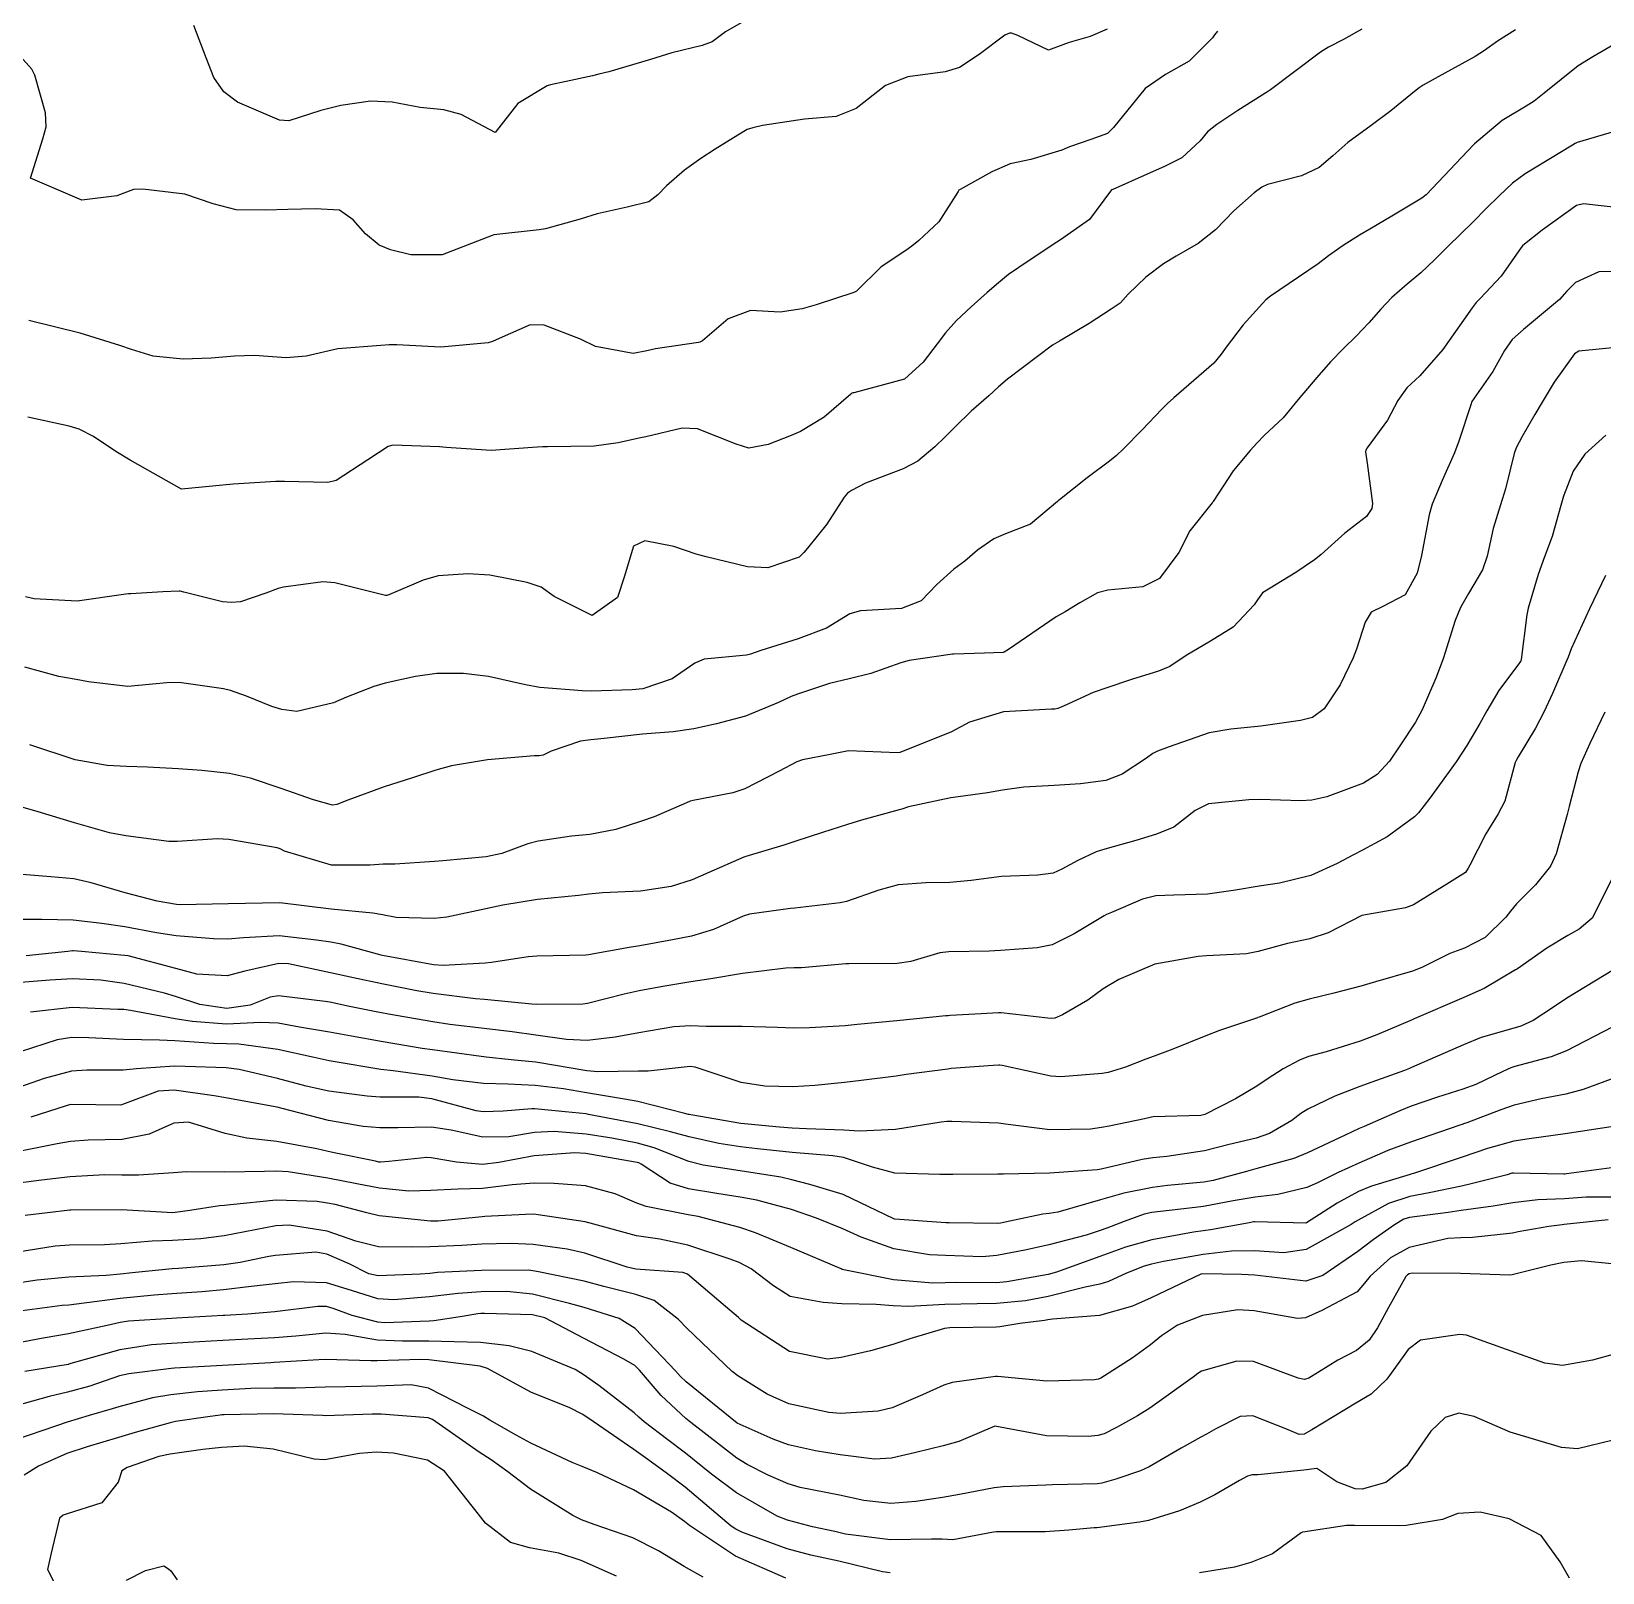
# Model space of a CAD drawing. Header units: metres. Extents: x 298520 to 308411, y 7433745 to 7450750.
# Drawn here: x 299936.4 to 299997.4, y 7449226.3 to 7449286.1 of the extents above; entities that cross this region are included whole.
import ezdxf

# ---------------------------------------------------------------- set-up
doc = ezdxf.new("R2010")
doc.units = ezdxf.units.M
doc.header["$LTSCALE"] = 10
doc.layers.add('Curvas de Nivel 1m', color=11, linetype='Continuous')
doc.layers.add('Curvas de Nivel 5m', color=15, linetype='Continuous')

msp = doc.modelspace()

# ---------------------------------------------------------------- linework, layer by layer
at = {"layer": 'Curvas de Nivel 1m', "flags": 128}
for points, elevation in [([(299978.166, 7449286.194), (299977.513, 7449285.909), (299976.696, 7449285.672), (299976.449, 7449285.573), (299975.897, 7449285.378), (299974.704, 7449285.946), (299974.454, 7449286.032), (299974.379, 7449286.026), (299974.193, 7449285.953), (299973.202, 7449285.206), (299972.44, 7449284.697), (299971.883, 7449284.531), (299970.436, 7449284.337), (299969.562, 7449284.003), (299968.424, 7449283.104), (299967.653, 7449282.796), (299966.419, 7449282.694), (299964.799, 7449282.447), (299964.416, 7449282.359), (299964.201, 7449282.286), (299963.83, 7449282.076), (299962.957, 7449281.532), (299962.399, 7449281.164), (299961.771, 7449280.717), (299961.068, 7449280.103), (299960.735, 7449279.751), (299960.377, 7449279.487), (299959.535, 7449279.283), (299958.372, 7449279.015), (299957.71, 7449278.806), (299956.366, 7449278.441), (299956.13, 7449278.398), (299954.363, 7449278.2), (299954.299, 7449278.181), (299952.355, 7449277.422), (299951.148, 7449277.429), (299950.357, 7449277.621), (299949.919, 7449277.797), (299949.391, 7449278.245), (299948.902, 7449278.786), (299948.372, 7449279.157), (299947.433, 7449279.209), (299946.372, 7449279.187), (299945.505, 7449279.155), (299944.372, 7449279.174), (299943.471, 7449279.411), (299942.377, 7449279.78), (299940.744, 7449279.982), (299940.379, 7449279.958), (299939.734, 7449279.718), (299938.375, 7449279.548), (299936.383, 7449280.4), (299936.865, 7449281.936), (299936.998, 7449282.391), (299936.964, 7449282.937), (299936.553, 7449284.398), (299936.436, 7449284.631), (299934.815, 7449286.416)], 719), ([(299994.016, 7449286.158), (299993.324, 7449285.721), (299992.815, 7449285.361), (299992.447, 7449285.131), (299991.019, 7449284.332), (299990.435, 7449284.013), (299990.282, 7449283.914), (299990.092, 7449283.763), (299989.183, 7449283.011), (299988.42, 7449282.451), (299987.512, 7449281.789), (299986.927, 7449281.273), (299986.398, 7449280.818), (299985.708, 7449280.496), (299984.388, 7449280.16), (299984.169, 7449280.05), (299983.874, 7449279.835), (299983.079, 7449279.14), (299982.368, 7449278.395), (299981.706, 7449277.86), (299980.849, 7449277.379), (299980.351, 7449277.079), (299979.673, 7449276.557), (299978.987, 7449275.893), (299978.67, 7449275.556), (299978.327, 7449275.316), (299977.467, 7449274.763), (299976.315, 7449274.079), (299976.044, 7449273.924), (299974.299, 7449272.602), (299973.953, 7449272.297), (299973.57, 7449271.957), (299972.893, 7449271.354), (299972.275, 7449270.744), (299971.888, 7449270.355), (299971.486, 7449269.978), (299970.822, 7449269.42), (299970.254, 7449269.124), (299968.794, 7449268.557), (299968.245, 7449268.277), (299968.091, 7449268.175), (299967.96, 7449268.023), (299967.292, 7449266.97), (299966.544, 7449266.037), (299966.396, 7449265.863), (299966.218, 7449265.693), (299964.995, 7449265.275), (299964.212, 7449265.314), (299962.6, 7449265.703), (299962.219, 7449265.802), (299961.351, 7449266.099), (299960.225, 7449266.326), (299959.782, 7449266.117), (299959.42, 7449264.906), (299959.165, 7449264.125), (299958.186, 7449263.428), (299956.709, 7449264.155), (299956.198, 7449264.523), (299955.662, 7449264.707), (299954.205, 7449264.983), (299953.368, 7449265.036), (299952.204, 7449264.962), (299951.62, 7449264.797), (299950.289, 7449264.229), (299950.218, 7449264.204), (299950.193, 7449264.199), (299950.164, 7449264.202), (299950.061, 7449264.232), (299948.199, 7449264.696), (299947.73, 7449264.735), (299946.197, 7449264.526), (299946.002, 7449264.476), (299945.517, 7449264.287), (299944.531, 7449263.956), (299944.189, 7449263.922), (299943.839, 7449263.955), (299942.336, 7449264.328), (299942.193, 7449264.365), (299942.154, 7449264.37), (299941.525, 7449264.337), (299940.276, 7449264.265), (299940.192, 7449264.264), (299940.089, 7449264.249), (299938.189, 7449263.978), (299936.522, 7449264.064), (299936.19, 7449264.154)], 716), ([(299988.049, 7449286.194), (299987.339, 7449285.791), (299986.757, 7449285.49), (299986.448, 7449285.301), (299984.51, 7449283.829), (299984.432, 7449283.776), (299983.237, 7449283.03), (299982.419, 7449282.491), (299982.067, 7449282.203), (299981.781, 7449281.856), (299981.069, 7449281.198), (299980.398, 7449280.852), (299979.715, 7449280.564), (299978.384, 7449279.967), (299978.34, 7449279.944), (299978.303, 7449279.901), (299977.479, 7449278.802), (299976.364, 7449278.005), (299976.219, 7449277.922), (299975.109, 7449277.182), (299974.344, 7449276.662), (299973.948, 7449276.345), (299973.512, 7449275.958), (299972.887, 7449275.405), (299972.322, 7449274.877), (299971.889, 7449274.403), (299971.57, 7449273.977), (299971.03, 7449273.259), (299970.299, 7449272.595), (299968.338, 7449272.064), (299968.293, 7449272.062), (299968.263, 7449272.051), (299968.218, 7449272.021), (299967.186, 7449271.125), (299966.271, 7449270.571), (299965.899, 7449270.415), (299965.014, 7449270.059), (299964.261, 7449269.925), (299963.766, 7449270.075), (299962.272, 7449270.675), (299961.674, 7449270.694), (299960.267, 7449270.365), (299960.061, 7449270.318), (299959.19, 7449270.126), (299958.261, 7449269.996), (299956.449, 7449269.97), (299956.261, 7449269.975), (299956.051, 7449269.953), (299954.259, 7449269.823), (299952.519, 7449269.949), (299952.261, 7449269.973), (299950.448, 7449270.041), (299950.26, 7449269.988), (299949.477, 7449269.464), (299948.247, 7449268.663), (299947.924, 7449268.585), (299946.246, 7449268.627), (299945.904, 7449268.626), (299944.245, 7449268.525), (299942.243, 7449268.33), (299940.254, 7449269.448), (299939.69, 7449269.791), (299938.831, 7449270.371), (299938.267, 7449270.659), (299937.884, 7449270.768), (299936.274, 7449271.122)], 717), ([(299982.457, 7449286.11), (299982.339, 7449285.967), (299982.262, 7449285.852), (299981.354, 7449284.951), (299980.439, 7449284.433), (299979.638, 7449283.882), (299978.418, 7449282.368), (299978.176, 7449282.142), (299977.533, 7449281.909), (299976.706, 7449281.619), (299976.406, 7449281.487), (299975.206, 7449281.133), (299974.398, 7449280.953), (299973.698, 7449280.652), (299972.458, 7449279.969), (299972.416, 7449279.936), (299972.382, 7449279.882), (299971.642, 7449278.705), (299970.863, 7449277.985), (299970.586, 7449277.761), (299970.357, 7449277.59), (299969.397, 7449276.954), (299968.436, 7449276.018), (299968.332, 7449275.958), (299966.879, 7449275.483), (299966.326, 7449275.325), (299965.475, 7449275.203), (299964.325, 7449275.271), (299963.458, 7449274.942), (299962.466, 7449274.088), (299962.363, 7449274.039), (299962.312, 7449274.024), (299960.639, 7449273.777), (299960.309, 7449273.694), (299959.778, 7449273.589), (299958.31, 7449273.865), (299957.731, 7449274.146), (299956.321, 7449274.694), (299955.778, 7449274.708), (299954.578, 7449274.177), (299954.312, 7449274.055), (299954.144, 7449274.015), (299952.309, 7449273.842), (299950.604, 7449273.933), (299950.31, 7449273.931), (299949.975, 7449273.9), (299948.308, 7449273.782), (299947.081, 7449273.496), (299946.304, 7449273.433), (299945.082, 7449273.516), (299944.305, 7449273.492), (299943.398, 7449273.408), (299942.303, 7449273.376), (299941.148, 7449273.498), (299940.307, 7449273.752), (299939.857, 7449273.905), (299938.313, 7449274.38), (299936.32, 7449274.881)], 718), ([(299997.864, 7449282.213), (299996.404, 7449281.781), (299996.336, 7449281.749), (299996.234, 7449281.683), (299994.392, 7449280.577), (299993.899, 7449280.204), (299993.388, 7449279.72), (299992.884, 7449279.219), (299992.373, 7449278.709), (299991.385, 7449277.745), (299990.875, 7449277.233), (299990.347, 7449276.727), (299989.815, 7449276.291), (299989.217, 7449275.771), (299988.79, 7449275.314), (299988.323, 7449274.78), (299987.837, 7449274.266), (299987.344, 7449273.79), (299986.831, 7449273.272), (299986.302, 7449272.67), (299985.587, 7449271.811), (299984.999, 7449271.103), (299984.272, 7449270.423), (299983.981, 7449270.12), (299983.722, 7449269.835), (299983.055, 7449269.042), (299982.281, 7449267.85), (299982.266, 7449267.826), (299982.242, 7449267.802), (299981.375, 7449266.713), (299980.945, 7449265.869), (299980.203, 7449264.861), (299979.548, 7449264.538), (299978.198, 7449264.405), (299977.793, 7449264.307), (299977.11, 7449263.911), (299976.537, 7449263.569), (299976.187, 7449263.37), (299974.335, 7449262.108), (299974.173, 7449261.997), (299974.137, 7449261.987), (299973.411, 7449261.958), (299972.217, 7449261.925), (299972.172, 7449261.922), (299970.487, 7449261.676), (299970.167, 7449261.589), (299968.998, 7449261.173), (299968.157, 7449260.965), (299967.397, 7449260.785), (299966.148, 7449260.373), (299965.911, 7449260.279), (299965.411, 7449260.051), (299964.137, 7449259.513), (299963.001, 7449259.214), (299962.132, 7449259.026), (299961.325, 7449258.904), (299960.13, 7449258.815), (299958.642, 7449258.646), (299958.127, 7449258.594), (299957.73, 7449258.541), (299956.594, 7449258.155), (299956.276, 7449258.004), (299956.121, 7449257.977), (299955.929, 7449257.971), (299954.119, 7449257.815), (299952.728, 7449257.592), (299952.115, 7449257.418), (299951.208, 7449257.123), (299950.108, 7449256.777), (299948.703, 7449256.251), (299948.273, 7449256.085), (299948.1, 7449256.065), (299947.373, 7449256.267), (299946.107, 7449256.703), (299944.917, 7449257.104), (299944.113, 7449257.283), (299943.034, 7449257.4), (299942.114, 7449257.468), (299940.927, 7449257.53), (299940.115, 7449257.559), (299939.356, 7449257.602), (299938.117, 7449257.814), (299936.352, 7449258.398)], 714), ([(299998.378, 7449279.211), (299996.65, 7449279.407), (299996.38, 7449279.338), (299995.053, 7449278.383), (299994.364, 7449277.844), (299994.293, 7449277.781), (299994.238, 7449277.711), (299993.461, 7449276.604), (299992.65, 7449275.727), (299992.489, 7449275.57), (299992.329, 7449275.366), (299991.202, 7449273.747), (299990.303, 7449272.726), (299989.804, 7449272.259), (299989.448, 7449271.768), (299989.052, 7449271.001), (299988.265, 7449269.933), (299988.204, 7449269.841), (299988.193, 7449269.781), (299988.258, 7449269.338), (299988.467, 7449267.778), (299988.442, 7449267.576), (299988.235, 7449267.263), (299987.399, 7449266.614), (299986.475, 7449265.797), (299986.333, 7449265.677), (299986.211, 7449265.579), (299985.488, 7449265.093), (299984.198, 7449264.297), (299983.997, 7449264.03), (299983.877, 7449263.833), (299983.057, 7449262.968), (299982.179, 7449262.43), (299981.23, 7449261.864), (299980.596, 7449261.444), (299980.164, 7449261.257), (299979.116, 7449260.933), (299978.154, 7449260.621), (299977.622, 7449260.434), (299976.495, 7449259.916), (299976.248, 7449259.813), (299976.142, 7449259.791), (299976.007, 7449259.788), (299974.14, 7449259.689), (299972.822, 7449259.277), (299972.132, 7449258.905), (299970.291, 7449258.164), (299970.124, 7449258.107), (299970.029, 7449258.096), (299968.124, 7449258.163), (299967.996, 7449258.149), (299967.422, 7449258.027), (299966.345, 7449257.813), (299966.12, 7449257.738), (299965.443, 7449257.377), (299964.109, 7449256.699), (299963.64, 7449256.542), (299962.104, 7449256.241), (299961.986, 7449256.21), (299961.731, 7449256.094), (299960.59, 7449255.611), (299960.093, 7449255.433), (299959.102, 7449255.11), (299958.085, 7449254.921), (299957.377, 7449254.853), (299956.08, 7449254.664), (299955.682, 7449254.563), (299954.673, 7449254.181), (299954.072, 7449254.056), (299952.382, 7449253.895), (299952.069, 7449253.866), (299950.525, 7449253.769), (299950.068, 7449253.769), (299949.562, 7449253.732), (299948.068, 7449253.733), (299946.244, 7449254.278), (299946.074, 7449254.36), (299945.954, 7449254.403), (299944.079, 7449254.728), (299943.644, 7449254.749), (299942.078, 7449254.643), (299941.759, 7449254.652), (299940.081, 7449254.867), (299939.453, 7449254.989), (299938.088, 7449255.371), (299936.682, 7449255.806), (299936.097, 7449255.973)], 713), ([(299998.35, 7449276.794), (299997.249, 7449276.772), (299996.343, 7449276.35), (299996.014, 7449276.009), (299995.718, 7449275.689), (299994.321, 7449274.529), (299993.887, 7449274.144), (299993.585, 7449273.717), (299993.132, 7449272.895), (299992.324, 7449271.73), (299992.313, 7449271.71), (299992.292, 7449271.642), (299991.816, 7449270.19), (299991.651, 7449269.739), (299991.168, 7449268.662), (299990.78, 7449267.752), (299990.664, 7449267.326), (299990.364, 7449265.758), (299990.206, 7449265.065), (299989.736, 7449264.226), (299988.868, 7449263.773), (299988.415, 7449263.553), (299988.187, 7449263.166), (299987.848, 7449262.111), (299987.72, 7449261.785), (299987.214, 7449260.733), (299986.586, 7449259.796), (299986.14, 7449259.463), (299985.678, 7449259.346), (299984.136, 7449259.129), (299982.965, 7449259.011), (299982.133, 7449258.865), (299980.575, 7449258.321), (299980.126, 7449258.15), (299979.945, 7449258.061), (299979.695, 7449257.884), (299978.751, 7449257.259), (299978.114, 7449257.019), (299977.139, 7449256.884), (299976.112, 7449256.82), (299974.929, 7449256.756), (299974.11, 7449256.643), (299973.526, 7449256.538), (299972.107, 7449256.34), (299970.464, 7449255.995), (299970.194, 7449255.906), (299970.101, 7449255.875), (299968.635, 7449255.475), (299968.092, 7449255.31), (299967.118, 7449254.999), (299966.082, 7449254.656), (299965.626, 7449254.501), (299964.152, 7449254.069), (299964.073, 7449254.041), (299962.706, 7449253.444), (299962.064, 7449253.159), (299961.251, 7449252.908), (299960.059, 7449252.719), (299958.578, 7449252.652), (299958.058, 7449252.604), (299957.646, 7449252.555), (299956.055, 7449252.403), (299954.719, 7449252.18), (299954.051, 7449252.035), (299952.54, 7449251.713), (299952.047, 7449251.655), (299950.576, 7449251.697), (299950.049, 7449251.797), (299949.675, 7449251.861), (299948.051, 7449252.02), (299946.066, 7449252.267), (299944.052, 7449252.232), (299942.192, 7449252.188), (299942.052, 7449252.198), (299941.295, 7449252.338), (299940.056, 7449252.656), (299938.732, 7449253.042), (299938.061, 7449253.194), (299937.174, 7449253.277), (299936.063, 7449253.373)], 712), ([(299998.315, 7449273.866), (299996.473, 7449273.688), (299996.312, 7449273.583), (299995.513, 7449272.486), (299995.046, 7449271.702), (299994.769, 7449271.222), (299994.273, 7449270.375), (299994.042, 7449269.936), (299993.964, 7449269.713), (299993.626, 7449268.34), (299993.428, 7449267.718), (299993.15, 7449266.8), (299992.917, 7449265.723), (299992.74, 7449265.192), (299992.198, 7449264.275), (299991.888, 7449263.735), (299991.673, 7449263.223), (299991.213, 7449261.744), (299990.918, 7449260.992), (299990.389, 7449259.756), (299990.138, 7449259.281), (299989.53, 7449258.365), (299989.131, 7449257.77), (299988.646, 7449257.246), (299988.114, 7449256.909), (299986.689, 7449256.382), (299986.107, 7449256.255), (299985.689, 7449256.233), (299984.107, 7449256.277), (299983.673, 7449256.269), (299982.105, 7449256.105), (299981.584, 7449255.858), (299980.761, 7449255.202), (299980.089, 7449254.935), (299979.281, 7449254.692), (299978.08, 7449254.35), (299977.737, 7449254.245), (299977.03, 7449253.91), (299976.408, 7449253.578), (299976.068, 7449253.425), (299975.477, 7449253.338), (299974.066, 7449253.291), (299972.89, 7449253.137), (299972.064, 7449253.057), (299971.125, 7449253.045), (299970.063, 7449252.96), (299969.303, 7449252.765), (299968.056, 7449252.324), (299967.809, 7449252.268), (299966.053, 7449252.061), (299965.88, 7449252.043), (299964.292, 7449251.823), (299964.048, 7449251.745), (299962.894, 7449251.227), (299962.036, 7449250.977), (299961.298, 7449250.834), (299960.03, 7449250.604), (299959.616, 7449250.537), (299958.034, 7449250.243), (299957.94, 7449250.235), (299956.033, 7449250.199), (299955.703, 7449250.165), (299954.27, 7449249.946), (299954.029, 7449249.926), (299952.401, 7449249.833), (299952.028, 7449249.862), (299950.046, 7449250.217), (299949.99, 7449250.231), (299948.447, 7449250.664), (299948.038, 7449250.734), (299947.485, 7449250.819), (299946.04, 7449250.984), (299944.646, 7449250.908), (299944.038, 7449250.861), (299943.487, 7449250.867), (299942.039, 7449250.981), (299941.277, 7449251.101), (299940.043, 7449251.333), (299939.149, 7449251.468), (299938.045, 7449251.591), (299936.818, 7449251.619), (299936.045, 7449251.626)], 711), ([(299997.513, 7449264.977), (299996.894, 7449263.679), (299996.177, 7449262.128), (299996.055, 7449261.81), (299996.012, 7449261.692), (299995.457, 7449260.393), (299995.127, 7449259.7), (299994.797, 7449259.043), (299994.125, 7449257.932), (299994.04, 7449257.795), (299994.007, 7449257.711), (299993.596, 7449256.22), (299993.342, 7449255.718), (299992.859, 7449254.948), (299992.242, 7449253.728), (299992.185, 7449253.616), (299992.07, 7449253.449), (299991.248, 7449252.925), (299990.057, 7449252.186), (299989.751, 7449252.068), (299988.053, 7449251.78), (299986.742, 7449251.1), (299986.039, 7449250.876), (299985.162, 7449250.693), (299984.031, 7449250.382), (299983.572, 7449250.292), (299982.028, 7449250.21), (299981.702, 7449250.181), (299980.023, 7449249.88), (299978.616, 7449249.294), (299978.013, 7449248.924), (299977.422, 7449248.492), (299976.438, 7449247.916), (299976.134, 7449247.787), (299976.001, 7449247.772), (299975.864, 7449247.785), (299974.503, 7449247.943), (299974.052, 7449247.998), (299974.003, 7449247.999), (299973.957, 7449247.997), (299973.285, 7449247.957), (299972.078, 7449247.893), (299972.002, 7449247.884), (299971.908, 7449247.878), (299970, 7449247.691), (299968.471, 7449247.542), (299967.998, 7449247.498), (299966.612, 7449247.419), (299965.997, 7449247.4), (299965.371, 7449247.424), (299963.997, 7449247.467), (299962.612, 7449247.468), (299961.997, 7449247.49), (299961.355, 7449247.458), (299959.994, 7449247.215), (299959.073, 7449247.048), (299957.991, 7449246.924), (299957.182, 7449246.957), (299955.993, 7449247.134), (299955.08, 7449247.26), (299953.995, 7449247.382), (299952.653, 7449247.546), (299951.997, 7449247.647), (299950.283, 7449247.945), (299950.001, 7449247.995), (299949.801, 7449248.033), (299948.768, 7449248.249), (299948.005, 7449248.409), (299947.824, 7449248.443), (299946.009, 7449248.658), (299945.688, 7449248.604), (299944.912, 7449248.296), (299944.002, 7449248.17), (299942.961, 7449248.32), (299942.007, 7449248.631), (299941.58, 7449248.764), (299940.015, 7449249.133), (299939.113, 7449249.267), (299938.017, 7449249.32), (299937.135, 7449249.27), (299936.015, 7449249.173)], 709), ([(299997.486, 7449259.67), (299996.904, 7449258.451), (299996.558, 7449257.683), (299996.446, 7449257.357), (299996.098, 7449256.006), (299996.034, 7449255.751), (299996.019, 7449255.691), (299995.597, 7449254.176), (299995.37, 7449253.697), (299994.796, 7449252.972), (299994.058, 7449252.234), (299993.819, 7449251.949), (299993.646, 7449251.714), (299992.837, 7449250.926), (299992.035, 7449250.505), (299991.47, 7449250.3), (299990.379, 7449249.755), (299990.021, 7449249.61), (299988.589, 7449249.202), (299988.015, 7449249.027), (299986.972, 7449248.755), (299986.01, 7449248.533), (299985.454, 7449248.37), (299984.066, 7449247.829), (299984.021, 7449247.812), (299984.003, 7449247.803), (299982.533, 7449247.309), (299981.995, 7449247.102), (299980.711, 7449246.59), (299979.987, 7449246.319), (299979.672, 7449246.197), (299978.874, 7449245.891), (299978.202, 7449245.675), (299977.979, 7449245.637), (299976.375, 7449245.518), (299975.977, 7449245.54), (299974.088, 7449245.948), (299974.001, 7449245.968), (299973.983, 7449245.97), (299973.964, 7449245.969), (299973.74, 7449245.952), (299972.119, 7449245.83), (299971.981, 7449245.814), (299970.373, 7449245.598), (299969.976, 7449245.541), (299968.623, 7449245.364), (299967.972, 7449245.29), (299966.823, 7449245.179), (299965.969, 7449245.122), (299964.879, 7449245.147), (299963.971, 7449245.298), (299962.184, 7449245.884), (299961.98, 7449245.908), (299960.354, 7449245.737), (299959.977, 7449245.726), (299958.401, 7449245.711), (299957.977, 7449245.75), (299956.074, 7449246.067), (299955.982, 7449246.079), (299955.037, 7449246.174), (299954.074, 7449246.279), (299953.984, 7449246.288), (299953.872, 7449246.303), (299951.986, 7449246.555), (299951.584, 7449246.617), (299949.989, 7449246.878), (299948.84, 7449247.096), (299947.993, 7449247.251), (299946.823, 7449247.443), (299945.996, 7449247.599), (299945.322, 7449247.616), (299943.995, 7449247.552), (299942.66, 7449247.659), (299941.997, 7449247.77), (299940.259, 7449248.089), (299940.001, 7449248.12), (299939.778, 7449248.131), (299938.001, 7449248.207), (299936.378, 7449248.017)], 708), ([(299997.926, 7449253.517), (299996.99, 7449251.676), (299996.488, 7449251.241), (299996.042, 7449250.995), (299995.226, 7449250.508), (299994.09, 7449249.709), (299994.051, 7449249.681), (299994.022, 7449249.66), (299992.796, 7449248.941), (299992.012, 7449248.589), (299990.083, 7449247.759), (299990.003, 7449247.724), (299988.63, 7449247.141), (299987.994, 7449246.895), (299986.668, 7449246.478), (299985.988, 7449246.298), (299985.636, 7449246.164), (299985, 7449245.82), (299984.377, 7449245.426), (299983.973, 7449245.147), (299983.144, 7449244.659), (299981.956, 7449244.046), (299981.8, 7449244.008), (299979.954, 7449243.96), (299979.885, 7449243.949), (299979.615, 7449243.883), (299978.25, 7449243.597), (299977.949, 7449243.54), (299977.527, 7449243.485), (299975.948, 7449243.451), (299974.22, 7449243.678), (299973.951, 7449243.71), (299972.141, 7449243.778), (299971.951, 7449243.777), (299971.73, 7449243.752), (299969.948, 7449243.473), (299968.556, 7449243.405), (299967.947, 7449243.446), (299966.495, 7449243.487), (299965.948, 7449243.515), (299965.456, 7449243.555), (299963.949, 7449243.701), (299962.01, 7449244.031), (299961.952, 7449244.048), (299961.916, 7449244.054), (299961.778, 7449244.093), (299959.959, 7449244.552), (299959.443, 7449244.643), (299957.964, 7449244.896), (299957.074, 7449245.042), (299955.968, 7449245.171), (299954.912, 7449245.233), (299953.969, 7449245.251), (299952.78, 7449245.393), (299951.973, 7449245.542), (299950.457, 7449245.744), (299949.976, 7449245.799), (299948.132, 7449246.107), (299947.981, 7449246.135), (299947.391, 7449246.266), (299945.986, 7449246.567), (299944.466, 7449246.781), (299943.988, 7449246.799), (299943.491, 7449246.811), (299941.989, 7449246.904), (299941.39, 7449246.935), (299939.989, 7449246.959), (299938.642, 7449247.023), (299937.99, 7449247.041), (299937.421, 7449246.953), (299935.984, 7449246.477)], 707), ([(299997.819, 7449249.663), (299996.012, 7449248.563), (299995.493, 7449248.211), (299994.696, 7449247.703), (299994.228, 7449247.48), (299994, 7449247.414), (299992.678, 7449247.041), (299991.993, 7449246.76), (299990.189, 7449245.961), (299989.984, 7449245.873), (299989.906, 7449245.838), (299989.706, 7449245.763), (299988.447, 7449245.304), (299987.973, 7449245.132), (299987, 7449244.762), (299985.96, 7449244.263), (299985.687, 7449244.083), (299985.338, 7449243.816), (299984.466, 7449243.307), (299983.946, 7449243.133), (299982.902, 7449242.881), (299981.941, 7449242.64), (299980.483, 7449242.416), (299979.938, 7449242.369), (299979.521, 7449242.3), (299977.933, 7449241.924), (299977.779, 7449241.902), (299975.931, 7449241.773), (299974.141, 7449241.737), (299973.931, 7449241.734), (299972.182, 7449241.716), (299971.93, 7449241.722), (299971.68, 7449241.723), (299969.931, 7449241.769), (299969.064, 7449242.009), (299967.937, 7449242.38), (299967.52, 7449242.441), (299965.938, 7449242.576), (299964.594, 7449242.714), (299963.94, 7449242.79), (299963.101, 7449242.919), (299961.944, 7449243.176), (299961.225, 7449243.38), (299959.949, 7449243.689), (299958.036, 7449244.055), (299957.952, 7449244.07), (299957.135, 7449244.148), (299955.955, 7449244.268), (299955.845, 7449244.271), (299954.732, 7449244.178), (299953.952, 7449244.147), (299953.68, 7449244.193), (299951.96, 7449244.653), (299951.456, 7449244.719), (299949.96, 7449244.723), (299949.444, 7449244.755), (299947.963, 7449244.961), (299947.084, 7449245.151), (299945.97, 7449245.443), (299944.482, 7449245.796), (299943.976, 7449245.859), (299942.389, 7449245.914), (299941.977, 7449245.92), (299940.493, 7449245.827), (299939.974, 7449245.772), (299938.568, 7449245.777), (299937.973, 7449245.732), (299936.918, 7449245.442), (299935.963, 7449245.105)], 706), ([(299997.981, 7449245.517), (299996.637, 7449245.016), (299995.97, 7449244.84), (299995.015, 7449244.652), (299993.963, 7449244.41), (299993.441, 7449244.235), (299992.13, 7449243.728), (299991.999, 7449243.683), (299991.952, 7449243.665), (299991.856, 7449243.635), (299989.945, 7449242.98), (299989.062, 7449242.648), (299987.937, 7449242.16), (299987.137, 7449241.792), (299986.332, 7449241.399), (299985.924, 7449241.219), (299984.798, 7449240.943), (299983.918, 7449240.84), (299983.06, 7449240.695), (299981.912, 7449240.484), (299981.359, 7449240.411), (299979.908, 7449240.246), (299979.611, 7449240.179), (299978.828, 7449239.891), (299978.157, 7449239.641), (299977.899, 7449239.547), (299977.356, 7449239.367), (299975.899, 7449238.988), (299975.038, 7449238.796), (299973.892, 7449238.573), (299973.318, 7449238.529), (299971.892, 7449238.573), (299971.27, 7449238.601), (299969.895, 7449238.828), (299968.627, 7449239.288), (299967.907, 7449239.61), (299966.884, 7449240.03), (299965.916, 7449240.364), (299964.577, 7449240.718), (299963.921, 7449240.839), (299963.017, 7449240.984), (299961.924, 7449241.159), (299961.212, 7449241.386), (299960.09, 7449242.118), (299959.988, 7449242.173), (299959.934, 7449242.188), (299959.85, 7449242.204), (299957.937, 7449242.534), (299957.514, 7449242.567), (299955.936, 7449242.446), (299954.559, 7449242.181), (299953.932, 7449242.102), (299952.915, 7449242.2), (299951.935, 7449242.373), (299951.763, 7449242.383), (299950.286, 7449242.226), (299949.964, 7449242.199), (299949.933, 7449242.2), (299949.907, 7449242.205), (299949.772, 7449242.232), (299948.229, 7449242.549), (299947.936, 7449242.61), (299947.49, 7449242.712), (299945.94, 7449242.997), (299944.78, 7449243.136), (299943.943, 7449243.311), (299942.518, 7449243.754), (299941.947, 7449243.716), (299940.992, 7449243.29), (299939.94, 7449243.082), (299938.619, 7449243.049), (299937.939, 7449243), (299937.415, 7449242.908), (299935.935, 7449242.619)], 704), ([(299997.894, 7449243.603), (299995.949, 7449243.3), (299994.542, 7449243.109), (299993.946, 7449243.01), (299992.93, 7449242.734), (299991.94, 7449242.397), (299990.058, 7449241.758), (299989.96, 7449241.733), (299989.932, 7449241.724), (299988.433, 7449241.268), (299987.922, 7449241.057), (299987.095, 7449240.612), (299985.903, 7449239.84), (299985.878, 7449239.836), (299983.904, 7449239.885), (299983.855, 7449239.879), (299983.614, 7449239.833), (299982.174, 7449239.573), (299981.9, 7449239.532), (299981.523, 7449239.48), (299979.896, 7449239.187), (299978.884, 7449238.899), (299977.889, 7449238.539), (299976.199, 7449237.925), (299975.882, 7449237.834), (299974.277, 7449237.548), (299973.879, 7449237.514), (299972.319, 7449237.525), (299971.878, 7449237.517), (299971.405, 7449237.504), (299969.879, 7449237.627), (299967.945, 7449238.019), (299967.883, 7449238.036), (299967.852, 7449238.052), (299965.896, 7449238.881), (299964.515, 7449239.45), (299963.907, 7449239.668), (299962.297, 7449240.086), (299961.914, 7449240.158), (299960.279, 7449240.477), (299959.918, 7449240.603), (299959.079, 7449240.971), (299957.924, 7449241.275), (299956.71, 7449241.368), (299955.925, 7449241.387), (299955.072, 7449241.321), (299953.923, 7449241.177), (299952.969, 7449241.153), (299951.922, 7449241.104), (299951.07, 7449241.07), (299949.923, 7449241.194), (299949.043, 7449241.363), (299947.926, 7449241.574), (299946.38, 7449241.823), (299945.929, 7449241.85), (299945.471, 7449241.83), (299943.928, 7449241.816), (299942.431, 7449241.821), (299941.928, 7449241.791), (299940.575, 7449241.695), (299939.926, 7449241.698), (299939.27, 7449241.704), (299937.925, 7449241.635), (299936.81, 7449241.505), (299935.923, 7449241.38)], 703), ([(299997.936, 7449242.001), (299995.993, 7449241.749), (299995.933, 7449241.738), (299995.888, 7449241.736), (299993.934, 7449241.778), (299993.876, 7449241.769), (299993.689, 7449241.712), (299992.301, 7449241.352), (299991.926, 7449241.266), (299990.664, 7449241.007), (299989.919, 7449240.863), (299989.091, 7449240.593), (299987.905, 7449239.951), (299987.798, 7449239.888), (299987.637, 7449239.784), (299985.893, 7449238.812), (299985.027, 7449238.683), (299983.892, 7449238.76), (299982.992, 7449238.739), (299981.891, 7449238.619), (299980.359, 7449238.345), (299979.887, 7449238.24), (299979.607, 7449238.161), (299978.923, 7449237.89), (299978.215, 7449237.562), (299977.879, 7449237.461), (299977.318, 7449237.349), (299975.873, 7449236.981), (299975, 7449236.81), (299973.871, 7449236.717), (299973.126, 7449236.701), (299971.87, 7449236.674), (299970.468, 7449236.59), (299969.869, 7449236.617), (299969.205, 7449236.671), (299967.87, 7449236.7), (299967.15, 7449236.748), (299965.872, 7449236.979), (299965.22, 7449237.393), (299964.357, 7449238.063), (299963.886, 7449238.298), (299963.532, 7449238.43), (299961.896, 7449238.981), (299960.802, 7449239.204), (299959.901, 7449239.343), (299958.251, 7449239.794), (299957.909, 7449239.878), (299956.088, 7449240.158), (299955.913, 7449240.174), (299955.598, 7449240.165), (299954.011, 7449240.089), (299953.911, 7449240.078), (299952.206, 7449239.909), (299951.908, 7449239.91), (299950.041, 7449240.099), (299949.911, 7449240.118), (299949.441, 7449240.237), (299948.21, 7449240.549), (299947.916, 7449240.609), (299947.515, 7449240.666), (299945.917, 7449240.721), (299944.147, 7449240.538), (299943.915, 7449240.516), (299943.719, 7449240.508), (299942.573, 7449240.323), (299942.002, 7449240.239), (299941.912, 7449240.238), (299939.913, 7449240.35), (299937.952, 7449240.34), (299937.912, 7449240.338), (299936.176, 7449240.13)], 702), ([(299997.921, 7449240.84), (299996.763, 7449240.835), (299995.919, 7449240.774), (299994.886, 7449240.733), (299993.917, 7449240.616), (299993.147, 7449240.485), (299991.912, 7449240.32), (299991.399, 7449240.249), (299989.907, 7449240.045), (299989.688, 7449239.981), (299989.315, 7449239.766), (299988.493, 7449239.178), (299987.892, 7449238.732), (299986.54, 7449237.8), (299985.881, 7449237.584), (299983.897, 7449237.815), (299983.383, 7449237.835), (299981.883, 7449237.863), (299981.805, 7449237.851), (299979.873, 7449236.928), (299979.154, 7449236.603), (299977.866, 7449236.243), (299976.042, 7449236.105), (299975.864, 7449236.076), (299975.742, 7449236.053), (299974.782, 7449235.941), (299974.008, 7449235.801), (299973.86, 7449235.789), (299972.06, 7449235.768), (299971.859, 7449235.742), (299970.509, 7449235.334), (299969.85, 7449235.124), (299968.981, 7449234.873), (299967.842, 7449234.616), (299967.314, 7449234.552), (299965.845, 7449234.848), (299963.969, 7449236.068), (299963.914, 7449236.119), (299963.864, 7449236.162), (299963.353, 7449236.59), (299961.881, 7449237.854), (299961.703, 7449237.915), (299959.882, 7449238.051), (299959.541, 7449238.123), (299957.891, 7449238.666), (299957.213, 7449238.827), (299955.896, 7449239.001), (299955.03, 7449239.039), (299953.895, 7449239.014), (299953.125, 7449238.967), (299951.893, 7449238.908), (299951.213, 7449238.897), (299949.893, 7449238.909), (299949.006, 7449239.134), (299947.902, 7449239.514), (299946.422, 7449239.758), (299945.905, 7449239.726), (299944.701, 7449239.498), (299943.898, 7449239.345), (299942.993, 7449239.222), (299941.895, 7449239.159), (299941.106, 7449239.127), (299939.893, 7449239.023), (299939.261, 7449238.991), (299937.892, 7449238.981), (299937.341, 7449238.935), (299935.887, 7449238.704)], 701), ([(299997.889, 7449238.237), (299996.576, 7449238.366), (299995.889, 7449238.305), (299995.382, 7449238.201), (299993.884, 7449237.829), (299993.778, 7449237.817), (299991.884, 7449237.875), (299990.01, 7449237.884), (299989.884, 7449237.864), (299989.819, 7449237.825), (299989.757, 7449237.761), (299989.086, 7449236.552), (299988.655, 7449235.772), (299988.341, 7449235.29), (299987.85, 7449234.886), (299987.121, 7449234.514), (299985.994, 7449233.808), (299985.832, 7449233.755), (299985.577, 7449233.813), (299983.842, 7449234.454), (299983.205, 7449234.473), (299981.836, 7449234.079), (299981.693, 7449233.995), (299981.511, 7449233.855), (299979.821, 7449232.645), (299979.352, 7449232.35), (299978.528, 7449231.893), (299978.055, 7449231.653), (299977.81, 7449231.583), (299977.449, 7449231.545), (299975.809, 7449231.579), (299973.813, 7449231.95), (299972.411, 7449231.36), (299971.805, 7449231.179), (299970.74, 7449230.924), (299969.8, 7449230.705), (299969.139, 7449230.667), (299967.801, 7449230.838), (299966.844, 7449230.989), (299965.805, 7449231.22), (299965.202, 7449231.445), (299963.813, 7449232.07), (299961.829, 7449233.676), (299961.615, 7449233.877), (299961.415, 7449234.096), (299959.857, 7449235.743), (299959.234, 7449236.126), (299957.867, 7449236.551), (299957.299, 7449236.716), (299955.872, 7449237.069), (299954.869, 7449237.171), (299953.873, 7449237.16), (299952.976, 7449237.095), (299951.871, 7449236.969), (299950.49, 7449236.852), (299949.869, 7449236.892), (299948.838, 7449237.211), (299947.875, 7449237.514), (299946.594, 7449237.554), (299945.875, 7449237.481), (299944.954, 7449237.374), (299943.872, 7449237.24), (299943.03, 7449237.16), (299941.87, 7449237.082), (299941.178, 7449237.029), (299939.868, 7449236.905), (299938.173, 7449236.683), (299937.866, 7449236.652), (299937.619, 7449236.629), (299935.863, 7449236.4)], 699), ([(299997.849, 7449234.745), (299997.004, 7449234.514), (299995.842, 7449234.298), (299995.15, 7449234.39), (299993.85, 7449234.858), (299992.119, 7449235.476), (299991.859, 7449235.512), (299990.326, 7449235.285), (299989.85, 7449234.932), (299989.361, 7449234.244), (299989.023, 7449233.768), (299988.417, 7449233.185), (299987.824, 7449232.84), (299986.117, 7449231.805), (299985.811, 7449231.64), (299985.621, 7449231.622), (299985.169, 7449231.816), (299983.818, 7449232.344), (299983.333, 7449232.319), (299982.387, 7449231.844), (299982.02, 7449231.639), (299981.81, 7449231.527), (299981.039, 7449231.095), (299979.798, 7449230.376), (299979.461, 7449230.218), (299978.508, 7449229.893), (299977.959, 7449229.73), (299977.79, 7449229.706), (299976.044, 7449229.672), (299975.789, 7449229.664), (299974.139, 7449229.595), (299973.787, 7449229.56), (299972.444, 7449229.302), (299971.781, 7449229.185), (299970.738, 7449229.026), (299969.777, 7449228.941), (299968.723, 7449229.066), (299967.782, 7449229.272), (299966.25, 7449229.571), (299965.788, 7449229.706), (299965.017, 7449230.052), (299964.192, 7449230.459), (299963.799, 7449230.705), (299962.012, 7449232.088), (299961.814, 7449232.248), (299960.854, 7449233.135), (299960.024, 7449234.117), (299959.836, 7449234.306), (299959.407, 7449234.556), (299957.851, 7449235.372), (299956.342, 7449236.155), (299955.864, 7449236.27), (299954.004, 7449236.328), (299953.864, 7449236.323), (299953.741, 7449236.315), (299953.057, 7449236.198), (299952.033, 7449236.035), (299951.86, 7449236.022), (299950.13, 7449235.965), (299949.859, 7449235.99), (299948.873, 7449236.25), (299948.125, 7449236.516), (299947.866, 7449236.592), (299947.529, 7449236.6), (299945.864, 7449236.387), (299944.805, 7449236.296), (299943.926, 7449236.245), (299943.862, 7449236.244), (299942.049, 7449236.139), (299941.861, 7449236.128), (299940.181, 7449236.026), (299939.859, 7449235.976), (299939.356, 7449235.856), (299937.854, 7449235.531), (299936.873, 7449235.369), (299935.851, 7449235.174)], 698), ([(299997.809, 7449231.411), (299996.418, 7449231.066), (299995.804, 7449231.124), (299993.813, 7449231.71), (299992.408, 7449232.32), (299991.82, 7449232.454), (299991.283, 7449232.281), (299990.735, 7449231.751), (299989.799, 7449230.414), (299988.986, 7449229.768), (299988.063, 7449229.503), (299987.789, 7449229.514), (299987.081, 7449229.791), (299986.303, 7449230.308), (299985.797, 7449230.246), (299984.022, 7449230.054), (299983.795, 7449230.057), (299983.615, 7449230.012), (299983.305, 7449229.835), (299982.348, 7449229.281), (299981.78, 7449228.994), (299980.977, 7449228.66), (299979.769, 7449228.292), (299979.429, 7449228.222), (299977.765, 7449228.007), (299977.669, 7449227.997), (299976.685, 7449227.916), (299975.762, 7449227.85), (299973.869, 7449227.842), (299973.762, 7449227.83), (299972.183, 7449227.541), (299971.759, 7449227.562), (299971.35, 7449227.568), (299969.758, 7449227.532), (299968.016, 7449227.761), (299967.761, 7449227.821), (299967.594, 7449227.855), (299966.733, 7449228.035), (299965.767, 7449228.294), (299965.364, 7449228.459), (299963.782, 7449229.362), (299962.818, 7449230.08), (299961.801, 7449230.903), (299961.124, 7449231.418), (299960.203, 7449232.114), (299959.995, 7449232.298), (299959.816, 7449232.469), (299958.435, 7449233.526), (299957.831, 7449233.959), (299957.522, 7449234.143), (299955.843, 7449234.853), (299954.955, 7449235.065), (299953.848, 7449235.195), (299952.822, 7449235.226), (299951.848, 7449235.246), (299950.825, 7449235.249), (299949.849, 7449235.292), (299948.602, 7449235.502), (299947.852, 7449235.559), (299946.675, 7449235.447), (299945.849, 7449235.383), (299944.816, 7449235.328), (299943.847, 7449235.275), (299942.941, 7449235.225), (299941.851, 7449235.161), (299941.083, 7449235.106), (299939.849, 7449234.909), (299937.947, 7449234.378), (299937.867, 7449234.356), (299937.842, 7449234.346), (299936.158, 7449234.077)], 697), ([(299969.745, 7449226.255), (299969.451, 7449226.298), (299967.75, 7449226.705), (299966.662, 7449226.946), (299965.754, 7449227.19), (299963.99, 7449227.838), (299963.762, 7449227.945), (299963.577, 7449228.072), (299961.785, 7449229.575), (299961.105, 7449230.1), (299960.343, 7449230.657), (299959.802, 7449231.043), (299958.221, 7449232.136), (299957.816, 7449232.407), (299957.292, 7449232.671), (299955.824, 7449233.258), (299955.235, 7449233.576), (299954.125, 7449234.186), (299953.834, 7449234.278), (299953.735, 7449234.291), (299951.838, 7449234.527), (299951.517, 7449234.536), (299949.837, 7449234.48), (299949.595, 7449234.484), (299947.837, 7449234.536), (299947.575, 7449234.524), (299945.835, 7449234.416), (299945.706, 7449234.411), (299943.833, 7449234.31), (299941.97, 7449234.2), (299941.841, 7449234.187), (299940.198, 7449233.986), (299939.836, 7449233.897), (299938.692, 7449233.505), (299937.826, 7449233.272), (299937.105, 7449233.105), (299935.818, 7449232.742)], 696), ([(299962.496, 7449226.082), (299961.747, 7449226.507), (299960.759, 7449227.111), (299959.758, 7449227.614), (299958.264, 7449228.135), (299957.765, 7449228.312), (299957.435, 7449228.476), (299955.783, 7449229.499), (299954.912, 7449230.173), (299954.26, 7449230.646), (299953.8, 7449230.944), (299951.984, 7449232.208), (299951.814, 7449232.276), (299949.991, 7449232.414), (299949.815, 7449232.414), (299949.647, 7449232.409), (299947.814, 7449232.356), (299947.715, 7449232.36), (299945.814, 7449232.426), (299943.898, 7449232.393), (299943.814, 7449232.386), (299943.742, 7449232.382), (299943.265, 7449232.315), (299942.012, 7449232.127), (299941.81, 7449232.083), (299940.451, 7449231.699), (299939.804, 7449231.508), (299938.583, 7449231.15), (299937.798, 7449230.891), (299936.697, 7449230.391), (299936.135, 7449230.049)], 694), ([(299959.129, 7449226.126), (299957.749, 7449226.732), (299956.883, 7449227.017), (299955.754, 7449227.228), (299955.017, 7449227.433), (299954.039, 7449228.186), (299953.768, 7449228.531), (299952.455, 7449230.203), (299951.797, 7449230.626), (299950.475, 7449230.905), (299949.8, 7449230.939), (299949.158, 7449230.888), (299947.797, 7449230.643), (299947.387, 7449230.674), (299945.801, 7449231.06), (299944.681, 7449231.176), (299943.801, 7449231.127), (299943.074, 7449231.044), (299941.798, 7449230.866), (299941.363, 7449230.768), (299940.136, 7449230.347), (299939.929, 7449230.211), (299939.784, 7449229.769), (299939.155, 7449228.976), (299937.765, 7449228.529), (299937.653, 7449228.493), (299937.511, 7449228.383), (299937.167, 7449226.968), (299937.045, 7449226.387), (299937.729, 7449225.029)], 693), ([(299996.117, 7449226.054), (299995.753, 7449226.68), (299995.006, 7449227.698), (299993.769, 7449228.357), (299992.649, 7449228.604), (299991.775, 7449228.552), (299991.187, 7449228.331), (299989.768, 7449228.086), (299989.458, 7449228.073), (299987.768, 7449228.096), (299987.461, 7449228.091), (299985.763, 7449227.834), (299985.744, 7449227.829), (299985.704, 7449227.811), (299984.583, 7449226.993), (299983.751, 7449226.656), (299983.105, 7449226.481), (299981.747, 7449226.254)], 696), ([(299940.111, 7449225.974), (299940.851, 7449226.339), (299941.554, 7449226.522), (299941.744, 7449226.411), (299941.829, 7449226.329), (299942.082, 7449225.984)], 693)]:
    msp.add_lwpolyline(points, dxfattribs=dict(at, elevation=elevation))
at = {"layer": 'Curvas de Nivel 5m', "flags": 128}
for points, elevation in [([(299964.051, 7449286.482), (299963.359, 7449286.081), (299962.833, 7449285.702), (299962.448, 7449285.549), (299961.273, 7449285.273), (299960.442, 7449285.005), (299958.834, 7449284.531), (299958.436, 7449284.438), (299958.197, 7449284.381), (299957.179, 7449284.153), (299956.562, 7449284.029), (299956.431, 7449283.989), (299955.291, 7449283.304), (299954.413, 7449282.18), (299953.099, 7449282.879), (299952.421, 7449283.055), (299951.501, 7449283.14), (299950.424, 7449283.351), (299949.58, 7449283.398), (299948.423, 7449283.226), (299947.657, 7449283.031), (299946.416, 7449282.631), (299946.048, 7449282.652), (299944.423, 7449283.356), (299943.881, 7449283.761), (299943.497, 7449284.314), (299943.203, 7449285.081), (299942.728, 7449286.326)], 720), ([(299997.976, 7449285.665), (299997.013, 7449285.109), (299996.444, 7449284.758), (299995.131, 7449283.7), (299994.746, 7449283.387), (299994.425, 7449283.196), (299993.494, 7449282.642), (299992.43, 7449281.73), (299992.403, 7449281.704), (299990.543, 7449279.758), (299990.382, 7449279.626), (299989.222, 7449278.924), (299988.369, 7449278.421), (299987.965, 7449278.186), (299987.327, 7449277.79), (299986.765, 7449277.388), (299986.352, 7449277.081), (299985.593, 7449276.562), (299984.514, 7449275.827), (299984.331, 7449275.677), (299983.447, 7449274.713), (299982.789, 7449273.845), (299982.591, 7449273.566), (299982.307, 7449273.224), (299980.758, 7449271.873), (299980.511, 7449271.655), (299980.286, 7449271.433), (299979.527, 7449270.634), (299978.804, 7449269.895), (299978.525, 7449269.633), (299978.258, 7449269.413), (299977.398, 7449268.762), (299976.32, 7449267.919), (299976.28, 7449267.882), (299976.242, 7449267.845), (299975.191, 7449266.973), (299974.223, 7449266.591), (299973.768, 7449266.406), (299973.138, 7449265.961), (299972.643, 7449265.539), (299972.212, 7449265.216), (299971.556, 7449264.626), (299970.954, 7449263.989), (299970.19, 7449263.696), (299968.598, 7449263.606), (299968.188, 7449263.485), (299967.28, 7449262.931), (299966.178, 7449262.517), (299964.726, 7449262.062), (299964.322, 7449261.916), (299964.17, 7449261.88), (299962.527, 7449261.727), (299962.165, 7449261.57), (299961.286, 7449260.969), (299960.15, 7449260.579), (299959.734, 7449260.532), (299958.148, 7449260.488), (299957.795, 7449260.497), (299956.15, 7449260.627), (299955.593, 7449260.726), (299954.156, 7449261.058), (299953.183, 7449261.174), (299952.157, 7449261.167), (299951.32, 7449261.054), (299950.151, 7449260.792), (299949.715, 7449260.671), (299948.653, 7449260.252), (299948.141, 7449260.032), (299946.715, 7449259.697), (299946.138, 7449259.768), (299945.748, 7449259.894), (299944.761, 7449260.294), (299944.146, 7449260.513), (299943.88, 7449260.571), (299942.15, 7449260.819), (299941.68, 7449260.804), (299940.156, 7449260.666), (299938.634, 7449260.849), (299938.159, 7449260.94), (299937.486, 7449261.061), (299936.163, 7449261.42)], 715), ([(299997.522, 7449270.424), (299996.711, 7449269.683), (299996.256, 7449269.025), (299995.88, 7449268.061), (299995.778, 7449267.695), (299995.433, 7449266.49), (299995.148, 7449265.701), (299994.899, 7449265.01), (299994.503, 7449263.707), (299994.451, 7449263.447), (299994.236, 7449261.709), (299994.221, 7449261.66), (299994.171, 7449261.585), (299993.364, 7449260.509), (299992.904, 7449259.722), (299992.637, 7449259.226), (299992.129, 7449258.372), (299991.716, 7449257.736), (299990.686, 7449256.329), (299990.254, 7449255.758), (299990.101, 7449255.602), (299989.033, 7449254.826), (299988.081, 7449254.312), (299987.727, 7449254.136), (299987.097, 7449253.795), (299986.068, 7449253.334), (299984.851, 7449253.036), (299984.064, 7449252.917), (299983.144, 7449252.757), (299982.06, 7449252.599), (299980.756, 7449252.566), (299980.059, 7449252.533), (299979.538, 7449252.405), (299978.336, 7449251.897), (299978.141, 7449251.81), (299978.051, 7449251.763), (299976.893, 7449251.059), (299976.034, 7449250.641), (299975.446, 7449250.515), (299974.03, 7449250.413), (299973.593, 7449250.391), (299972.029, 7449250.366), (299971.679, 7449250.325), (299970.549, 7449249.992), (299970.022, 7449249.91), (299968.138, 7449249.903), (299968.022, 7449249.898), (299966.308, 7449249.749), (299966.02, 7449249.74), (299965.704, 7449249.729), (299964.017, 7449249.524), (299962.781, 7449249.317), (299962.014, 7449249.197), (299960.922, 7449249.017), (299960.01, 7449248.845), (299959.418, 7449248.72), (299958.006, 7449248.353), (299957.818, 7449248.329), (299956.005, 7449248.321), (299955.841, 7449248.327), (299954.008, 7449248.512), (299953.656, 7449248.545), (299952.011, 7449248.746), (299951.374, 7449248.855), (299950.016, 7449249.119), (299948.913, 7449249.353), (299948.022, 7449249.549), (299946.403, 7449249.901), (299946.027, 7449249.914), (299944.708, 7449249.614), (299944.02, 7449249.436), (299942.839, 7449249.504), (299942.024, 7449249.722), (299940.173, 7449250.206), (299940.031, 7449250.229), (299938.364, 7449250.375), (299938.053, 7449250.4), (299938.033, 7449250.402), (299938.012, 7449250.402), (299937.837, 7449250.382), (299936.213, 7449250.215)], 710), ([(299997.793, 7449247.456), (299995.991, 7449246.524), (299995.398, 7449246.287), (299993.985, 7449245.919), (299993.829, 7449245.867), (299993.526, 7449245.715), (299992.482, 7449245.219), (299991.972, 7449245.034), (299990.987, 7449244.725), (299989.962, 7449244.367), (299989.532, 7449244.192), (299988.581, 7449243.774), (299988.14, 7449243.589), (299987.95, 7449243.507), (299987.403, 7449243.244), (299985.94, 7449242.557), (299985.407, 7449242.347), (299983.934, 7449241.939), (299983.849, 7449241.916), (299983.58, 7449241.834), (299982.288, 7449241.486), (299981.926, 7449241.419), (299980.507, 7449241.288), (299979.923, 7449241.22), (299978.81, 7449241.001), (299977.916, 7449240.739), (299976.253, 7449240.262), (299975.916, 7449240.211), (299975.666, 7449240.182), (299974.576, 7449239.943), (299974.026, 7449239.834), (299973.911, 7449239.824), (299972.041, 7449239.838), (299971.911, 7449239.846), (299969.925, 7449239.988), (299969.89, 7449240), (299967.922, 7449240.941), (299966.628, 7449241.33), (299965.928, 7449241.519), (299965.502, 7449241.62), (299963.931, 7449241.863), (299962.485, 7449242.084), (299961.934, 7449242.229), (299960.586, 7449242.757), (299959.941, 7449242.937), (299958.946, 7449243.127), (299957.944, 7449243.287), (299956.706, 7449243.392), (299955.945, 7449243.351), (299954.953, 7449243.185), (299953.943, 7449243.168), (299952.713, 7449243.435), (299951.946, 7449243.564), (299950.634, 7449243.536), (299949.946, 7449243.527), (299949.293, 7449243.586), (299947.949, 7449243.822), (299946.156, 7449244.278), (299945.954, 7449244.334), (299945.882, 7449244.353), (299943.959, 7449244.693), (299943.506, 7449244.768), (299941.963, 7449244.993), (299941.345, 7449244.953), (299939.954, 7449244.432), (299939.89, 7449244.415), (299937.954, 7449244.439), (299937.903, 7449244.431), (299937.764, 7449244.382), (299936.403, 7449243.941)], 705), ([(299997.617, 7449239.955), (299995.904, 7449239.773), (299995.829, 7449239.766), (299995.315, 7449239.696), (299994.121, 7449239.488), (299993.9, 7449239.448), (299992.353, 7449239.271), (299991.898, 7449239.257), (299991.39, 7449239.23), (299989.894, 7449238.891), (299989.167, 7449238.49), (299988.374, 7449237.775), (299988.158, 7449237.499), (299987.877, 7449237.169), (299986.506, 7449236.437), (299985.866, 7449236.158), (299985.553, 7449236.127), (299983.869, 7449236.427), (299983.242, 7449236.463), (299981.867, 7449236.251), (299980.894, 7449235.865), (299980.278, 7449235.452), (299979.851, 7449235.113), (299979.137, 7449234.594), (299978.066, 7449233.898), (299977.92, 7449233.812), (299977.832, 7449233.776), (299977.675, 7449233.746), (299975.831, 7449233.695), (299973.908, 7449233.874), (299973.832, 7449233.877), (299972.153, 7449233.643), (299971.829, 7449233.546), (299971.008, 7449233.166), (299969.819, 7449232.658), (299969.287, 7449232.537), (299967.817, 7449232.444), (299967.366, 7449232.476), (299965.821, 7449232.821), (299964.968, 7449233.197), (299963.831, 7449233.898), (299963.611, 7449234.072), (299961.858, 7449235.75), (299961.528, 7449236.095), (299960.583, 7449236.822), (299959.872, 7449237.057), (299958.635, 7449237.373), (299957.877, 7449237.577), (299956.097, 7449237.942), (299955.881, 7449237.985), (299955.721, 7449238.002), (299953.881, 7449237.997), (299952.178, 7449237.909), (299951.88, 7449237.881), (299951.511, 7449237.847), (299949.878, 7449237.784), (299949.513, 7449237.869), (299948.755, 7449238.247), (299947.888, 7449238.631), (299947.452, 7449238.702), (299945.887, 7449238.571), (299945.64, 7449238.53), (299944.52, 7449238.3), (299943.882, 7449238.21), (299942.133, 7449238.075), (299941.88, 7449238.052), (299940.328, 7449237.896), (299939.878, 7449237.849), (299939.32, 7449237.801), (299937.876, 7449237.735), (299936.645, 7449237.622), (299935.874, 7449237.503)], 700), ([(299965.693, 7449226.05), (299963.751, 7449226.907), (299961.964, 7449228.088), (299961.765, 7449228.244), (299961.265, 7449228.604), (299959.783, 7449229.48), (299958.394, 7449230.134), (299957.795, 7449230.378), (299957.401, 7449230.54), (299955.804, 7449231.292), (299955.238, 7449231.599), (299954.21, 7449232.184), (299953.962, 7449232.335), (299953.815, 7449232.416), (299953.371, 7449232.641), (299951.825, 7449233.421), (299951.158, 7449233.551), (299949.825, 7449233.497), (299948.604, 7449233.473), (299947.825, 7449233.457), (299946.674, 7449233.422), (299945.824, 7449233.425), (299944.937, 7449233.406), (299943.823, 7449233.347), (299942.87, 7449233.277), (299941.825, 7449233.164), (299941.116, 7449233.045), (299939.818, 7449232.699), (299939.55, 7449232.62), (299938.657, 7449232.367), (299937.81, 7449232.109), (299937.389, 7449231.964), (299935.803, 7449231.415)], 695)]:
    msp.add_lwpolyline(points, dxfattribs=dict(at, elevation=elevation))

doc.saveas('drawing.dxf')
